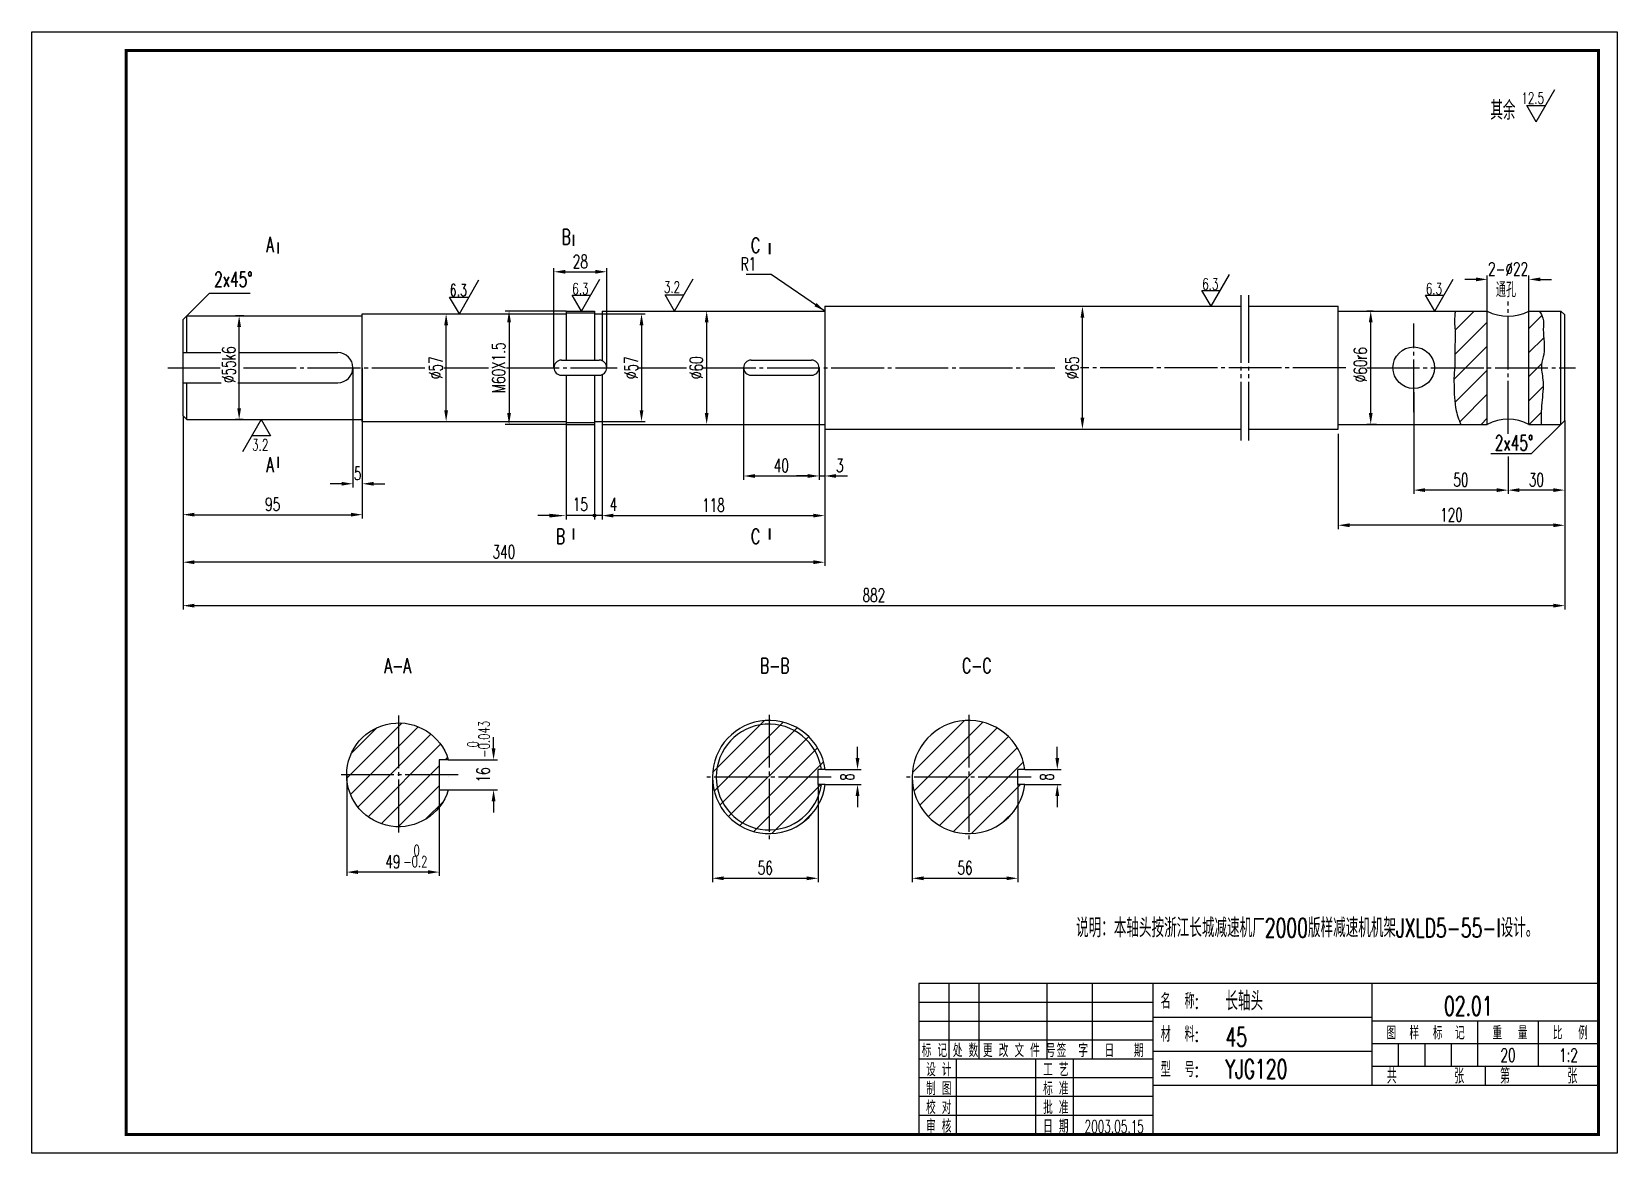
# Model space of a CAD drawing. Extents: x 0 to 840, y 0 to 594.
import ezdxf
from ezdxf.enums import TextEntityAlignment as Align

# ---------------------------------------------------------------- set-up
doc = ezdxf.new("R2010")
doc.units = 0
doc.header["$LTSCALE"] = 2
doc.header["$MEASUREMENT"] = 0
doc.header["$PDMODE"] = 3
doc.linetypes.add('C2', pattern=[17, 14, -1, 1, -1])
doc.linetypes.add('P2', pattern=[23, 18, -1, 1, -1, 1, -1])
doc.layers.get('0').update_dxf_attribs({"linetype": 'CONTINUOUS'})
doc.layers.get('DEFPOINTS').update_dxf_attribs({"linetype": 'CONTINUOUS'})
for name, color, linetype in [('CENTER', 4, 'C2'), ('DIM', 3, 'CONTINUOUS'), ('PHANTOM', 3, 'P2'), ('PMX', 6, 'CONTINUOUS'), ('TXT', 6, 'CONTINUOUS'), ('XH', 6, 'CONTINUOUS')]:
    doc.layers.add(name, color=color, linetype=linetype)
doc.styles.add('HZFSD', font='ROMANS', dxfattribs={"width": 0.6667, "bigfont": 'HZFSD'})
doc.styles.add('HZTXT', font='romans', dxfattribs={"width": 0.6667, "bigfont": 'HZTXT'})
doc.dimstyles.new('ARROW', dxfattribs={"dimtxt": 3.5, "dimasz": 3, "dimexe": 1, "dimexo": 0, "dimgap": 1, "dimtad": 1, "dimdec": 1, "dimdsep": 46, "dimtxsty": 'HZFSD', "dimcen": 0, "dimclrd": 3, "dimclre": 3, "dimclrt": 6, "dimadec": 0, "dimazin": 0, "dimtfac": 0.514286, "dimtdec": 1, "dimtix": 1, "dimtofl": 0, "dimtmove": 2, "dimatfit": 3, "dimfxl": 0, "dimtolj": 1, "dimarcsym": 0})
pattern_1 = [(45, (0, 0), (-5.3033, 5.3033), [])]
pattern_2 = [(45, (0, 0), (-6.36396, 6.36396), [])]

# ---------------------------------------------------------------- blocks, each defined once
blk = doc.blocks.new('QCQY125')
at = {"layer": 'TXT'}
for p, q in [((0, 0), (4.95, 8.57)), ((-2.5, 4.29), (2.47, 4.29)), ((0, 0), (-2.47, 4.29))]:
    blk.add_line(p, q, dxfattribs=at)
at = {"layer": 'TXT', "width": 0.6667}
for s, height, style, p in [('其余', 5, 'HZFSD', (-5.48, 0.54)), ('12.5', 3, 'HZTXT', (2.09, 4.8))]:
    blk.add_text(s, height=height, dxfattribs=dict(at, style=style)).set_placement(p, align=Align.RIGHT)
blk = doc.blocks.new('*D4')
at = {"color": 3, "linetype": 'ByBlock'}
for p, q in [((80.15, 390.56), (80.15, 336.22)), ((175.15, 388.56), (175.15, 336.22)), ((86.15, 338.22), (169.15, 338.22))]:
    blk.add_line(p, q, dxfattribs=at)
for points in [[(86.15, 339.22), (86.15, 337.22), (80.15, 338.22)], [(169.15, 339.22), (169.15, 337.22), (175.15, 338.22)]]:
    blk.add_solid(points, dxfattribs=at)
at = {"layer": 'DEFPOINTS', "color": 0, "linetype": 'ByBlock'}
for p in [(80.15, 390.56), (175.15, 388.56), (175.15, 338.22)]:
    blk.add_point(p, dxfattribs=at)
at = {"color": 6, "linetype": 'ByBlock', "insert": (127.65, 343.72), "char_height": 7, "attachment_point": 5, "style": 'HZFSD'}
blk.add_mtext('\\A1;95', dxfattribs=at)
blk = doc.blocks.new('*D5')
at = {"color": 3, "linetype": 'ByBlock'}
for p, q in [((232.15, 386.06), (232.15, 335.72)), ((350.15, 386.06), (350.15, 335.72)), ((238.15, 337.72), (344.15, 337.72))]:
    blk.add_line(p, q, dxfattribs=at)
for points in [[(238.15, 338.72), (238.15, 336.72), (232.15, 337.72)], [(344.15, 338.72), (344.15, 336.72), (350.15, 337.72)]]:
    blk.add_solid(points, dxfattribs=at)
at = {"layer": 'DEFPOINTS', "color": 0, "linetype": 'ByBlock'}
for p in [(232.15, 386.06), (350.15, 386.06), (350.15, 337.72)]:
    blk.add_point(p, dxfattribs=at)
at = {"color": 6, "linetype": 'ByBlock', "insert": (291.15, 343.22), "char_height": 7, "attachment_point": 5, "style": 'HZFSD'}
blk.add_mtext('\\A1;118', dxfattribs=at)
blk = doc.blocks.new('*D6')
at = {"color": 3, "linetype": 'ByBlock'}
for p, q in [((80.15, 390.56), (80.15, 311.04)), ((420.15, 378.56), (420.15, 311.04)), ((414.15, 313.04), (86.15, 313.04))]:
    blk.add_line(p, q, dxfattribs=at)
for points in [[(86.15, 314.04), (86.15, 312.04), (80.15, 313.04)], [(414.15, 314.04), (414.15, 312.04), (420.15, 313.04)]]:
    blk.add_solid(points, dxfattribs=at)
at = {"layer": 'DEFPOINTS', "color": 0, "linetype": 'ByBlock'}
for p in [(80.15, 390.56), (420.15, 378.56), (80.15, 313.04)]:
    blk.add_point(p, dxfattribs=at)
at = {"color": 6, "linetype": 'ByBlock', "insert": (250.15, 318.54), "char_height": 7, "attachment_point": 5, "style": 'HZFSD'}
blk.add_mtext('\\A1;340', dxfattribs=at)
blk = doc.blocks.new('*D7')
at = {"color": 3, "linetype": 'ByBlock'}
for p, q in [((80.15, 390.56), (80.15, 288.04)), ((812.15, 388.06), (812.15, 288.04)), ((86.15, 290.04), (806.15, 290.04))]:
    blk.add_line(p, q, dxfattribs=at)
for points in [[(86.15, 291.04), (86.15, 289.04), (80.15, 290.04)], [(806.15, 291.04), (806.15, 289.04), (812.15, 290.04)]]:
    blk.add_solid(points, dxfattribs=at)
at = {"layer": 'DEFPOINTS', "color": 0, "linetype": 'ByBlock'}
for p in [(80.15, 390.56), (812.15, 388.06), (812.15, 290.04)]:
    blk.add_point(p, dxfattribs=at)
at = {"color": 6, "linetype": 'ByBlock', "insert": (446.15, 295.54), "char_height": 7, "attachment_point": 5, "style": 'HZFSD'}
blk.add_mtext('\\A1;882', dxfattribs=at)
blk = doc.blocks.new('*D8')
at = {"color": 3, "linetype": 'ByBlock'}
for p, q in [((812.15, 388.06), (812.15, 330.61)), ((692.15, 381.06), (692.15, 330.61)), ((806.15, 332.61), (698.15, 332.61))]:
    blk.add_line(p, q, dxfattribs=at)
for points in [[(698.15, 333.61), (698.15, 331.61), (692.15, 332.61)], [(806.15, 333.61), (806.15, 331.61), (812.15, 332.61)]]:
    blk.add_solid(points, dxfattribs=at)
at = {"layer": 'DEFPOINTS', "color": 0, "linetype": 'ByBlock'}
for p in [(812.15, 388.06), (692.15, 381.06), (692.15, 332.61)]:
    blk.add_point(p, dxfattribs=at)
at = {"color": 6, "linetype": 'ByBlock', "insert": (752.15, 338.11), "char_height": 7, "attachment_point": 5, "style": 'HZFSD'}
blk.add_mtext('\\A1;120', dxfattribs=at)
blk = doc.blocks.new('*D9')
at = {"color": 3, "linetype": 'ByBlock'}
for p, q in [((546.57, 448.56), (558.64, 448.56)), ((556.64, 389.56), (556.64, 442.56)), ((544.66, 383.56), (558.64, 383.56))]:
    blk.add_line(p, q, dxfattribs=at)
for points in [[(555.64, 442.56), (557.64, 442.56), (556.64, 448.56)], [(555.64, 389.56), (557.64, 389.56), (556.64, 383.56)]]:
    blk.add_solid(points, dxfattribs=at)
at = {"layer": 'DEFPOINTS', "color": 0, "linetype": 'ByBlock'}
for p in [(546.57, 448.56), (556.64, 448.56), (544.66, 383.56)]:
    blk.add_point(p, dxfattribs=at)
at = {"color": 6, "linetype": 'ByBlock', "insert": (551.14, 416.06), "char_height": 7, "attachment_point": 5, "rotation": 90, "style": 'HZFSD'}
blk.add_mtext('\\A1;∅65', dxfattribs=at)
blk = doc.blocks.new('*D10')
at = {"color": 3, "linetype": 'ByBlock'}
for p, q in [((287.8, 446.06), (294.58, 446.06)), ((292.58, 392.06), (292.58, 440.06)), ((287.44, 386.06), (294.58, 386.06))]:
    blk.add_line(p, q, dxfattribs=at)
for points in [[(291.58, 440.06), (293.58, 440.06), (292.58, 446.06)], [(291.58, 392.06), (293.58, 392.06), (292.58, 386.06)]]:
    blk.add_solid(points, dxfattribs=at)
at = {"layer": 'DEFPOINTS', "color": 0, "linetype": 'ByBlock'}
for p in [(287.8, 446.06), (292.58, 446.06), (287.44, 386.06)]:
    blk.add_point(p, dxfattribs=at)
at = {"color": 6, "linetype": 'ByBlock', "insert": (287.08, 416.06), "char_height": 7, "attachment_point": 5, "rotation": 90, "style": 'HZFSD'}
blk.add_mtext('\\A1;∅60', dxfattribs=at)
blk = doc.blocks.new('*D11')
at = {"color": 3, "linetype": 'ByBlock'}
for p, q in [((237.15, 444.56), (260.06, 444.56)), ((258.06, 438.56), (258.06, 393.56)), ((237.15, 387.56), (260.06, 387.56))]:
    blk.add_line(p, q, dxfattribs=at)
for points in [[(257.06, 438.56), (259.06, 438.56), (258.06, 444.56)], [(257.06, 393.56), (259.06, 393.56), (258.06, 387.56)]]:
    blk.add_solid(points, dxfattribs=at)
at = {"layer": 'DEFPOINTS', "color": 0, "linetype": 'ByBlock'}
for p in [(237.15, 444.56), (237.15, 387.56), (258.06, 387.56)]:
    blk.add_point(p, dxfattribs=at)
at = {"color": 6, "linetype": 'ByBlock', "insert": (252.56, 416.06), "char_height": 7, "attachment_point": 5, "rotation": 90, "style": 'HZFSD'}
blk.add_mtext('\\A1;∅57', dxfattribs=at)
blk = doc.blocks.new('*D12')
at = {"color": 3, "linetype": 'ByBlock'}
for p, q in [((213.15, 446.06), (180.88, 446.06)), ((182.88, 440.06), (182.88, 392.06)), ((213.15, 386.06), (180.88, 386.06))]:
    blk.add_line(p, q, dxfattribs=at)
for points in [[(181.88, 440.06), (183.88, 440.06), (182.88, 446.06)], [(181.88, 392.06), (183.88, 392.06), (182.88, 386.06)]]:
    blk.add_solid(points, dxfattribs=at)
at = {"layer": 'DEFPOINTS', "color": 0, "linetype": 'ByBlock'}
for p in [(213.15, 446.06), (182.88, 386.06), (213.15, 386.06)]:
    blk.add_point(p, dxfattribs=at)
at = {"color": 6, "linetype": 'ByBlock', "insert": (177.38, 416.06), "char_height": 7, "attachment_point": 5, "rotation": 90, "style": 'HZFSD'}
blk.add_mtext('\\A1;M60X1.5', dxfattribs=at)
blk = doc.blocks.new('*D13')
at = {"color": 3, "linetype": 'ByBlock'}
for p, q in [((100.46, 443.56), (95.89, 443.56)), ((97.89, 394.56), (97.89, 437.56)), ((100.09, 388.56), (95.89, 388.56))]:
    blk.add_line(p, q, dxfattribs=at)
for points in [[(96.89, 437.56), (98.89, 437.56), (97.89, 443.56)], [(96.89, 394.56), (98.89, 394.56), (97.89, 388.56)]]:
    blk.add_solid(points, dxfattribs=at)
at = {"layer": 'DEFPOINTS', "color": 0, "linetype": 'ByBlock'}
for p in [(97.89, 443.56), (100.46, 443.56), (100.09, 388.56)]:
    blk.add_point(p, dxfattribs=at)
at = {"color": 6, "linetype": 'ByBlock', "insert": (92.39, 416.06), "char_height": 7, "attachment_point": 5, "rotation": 90, "style": 'HZFSD'}
blk.add_mtext('\\A1; ∅55k6', dxfattribs=at)
blk = doc.blocks.new('*D14')
at = {"color": 3, "linetype": 'ByBlock'}
for p, q in [((710.72, 446.06), (707.37, 446.06)), ((709.37, 392.06), (709.37, 440.06)), ((712.52, 386.06), (707.37, 386.06))]:
    blk.add_line(p, q, dxfattribs=at)
for points in [[(708.37, 440.06), (710.37, 440.06), (709.37, 446.06)], [(708.37, 392.06), (710.37, 392.06), (709.37, 386.06)]]:
    blk.add_solid(points, dxfattribs=at)
at = {"layer": 'DEFPOINTS', "color": 0, "linetype": 'ByBlock'}
for p in [(709.37, 446.06), (710.72, 446.06), (712.52, 386.06)]:
    blk.add_point(p, dxfattribs=at)
at = {"color": 6, "linetype": 'ByBlock', "insert": (703.87, 416.06), "char_height": 7, "attachment_point": 5, "rotation": 90, "style": 'HZFSD'}
blk.add_mtext('\\A1; ∅60r6', dxfattribs=at)
blk = doc.blocks.new('QCX32')
at = {"layer": 'TXT'}
for p, q in [((0, 0), (-4.95, -8.57)), ((0, 0), (2.47, -4.29)), ((2.5, -4.29), (-2.47, -4.29))]:
    blk.add_line(p, q, dxfattribs=at)
at = {"layer": 'TXT', "style": 'HZTXT', "width": 0.6667}
blk.add_text('3.2', height=3, dxfattribs=at).set_placement((-2.41, -8.19))
blk = doc.blocks.new('*D15')
at = {"color": 3, "linetype": 'ByBlock'}
for p, q in [((812.15, 394.56), (812.15, 355.72)), ((782.15, 375.55), (782.15, 355.72)), ((806.15, 357.72), (788.15, 357.72))]:
    blk.add_line(p, q, dxfattribs=at)
for points in [[(788.15, 358.72), (788.15, 356.72), (782.15, 357.72)], [(806.15, 358.72), (806.15, 356.72), (812.15, 357.72)]]:
    blk.add_solid(points, dxfattribs=at)
at = {"layer": 'DEFPOINTS', "color": 0, "linetype": 'ByBlock'}
for p in [(812.15, 394.56), (782.15, 375.55), (782.15, 357.72)]:
    blk.add_point(p, dxfattribs=at)
at = {"color": 6, "linetype": 'ByBlock', "insert": (797.15, 363.22), "char_height": 7, "attachment_point": 5, "style": 'HZFSD'}
blk.add_mtext('\\A1;30', dxfattribs=at)
blk = doc.blocks.new('*D16')
at = {"color": 3, "linetype": 'ByBlock'}
for p, q in [((732.15, 403.06), (732.15, 349.22)), ((782.15, 369.05), (782.15, 349.22)), ((776.15, 351.22), (738.15, 351.22))]:
    blk.add_line(p, q, dxfattribs=at)
for points in [[(738.15, 352.22), (738.15, 350.22), (732.15, 351.22)], [(776.15, 352.22), (776.15, 350.22), (782.15, 351.22)]]:
    blk.add_solid(points, dxfattribs=at)
at = {"layer": 'DEFPOINTS', "color": 0, "linetype": 'ByBlock'}
for p in [(732.15, 403.06), (782.15, 369.05), (732.15, 351.22)]:
    blk.add_point(p, dxfattribs=at)
at = {"color": 6, "linetype": 'ByBlock', "insert": (757.15, 356.72), "char_height": 7, "attachment_point": 5, "style": 'HZFSD'}
blk.add_mtext('\\A1;50', dxfattribs=at)
blk = doc.blocks.new('*D17')
at = {"color": 3, "linetype": 'ByBlock'}
for p, q in [((765.15, 462.83), (759.15, 462.83)), ((771.15, 446.06), (771.15, 464.83)), ((793.15, 446.06), (793.15, 464.83)), ((799.15, 462.83), (805.15, 462.83))]:
    blk.add_line(p, q, dxfattribs=at)
for points in [[(765.15, 463.83), (765.15, 461.83), (771.15, 462.83)], [(799.15, 463.83), (799.15, 461.83), (793.15, 462.83)]]:
    blk.add_solid(points, dxfattribs=at)
at = {"layer": 'DEFPOINTS', "color": 0, "linetype": 'ByBlock'}
for p in [(793.15, 462.83), (771.15, 446.06), (793.15, 446.06)]:
    blk.add_point(p, dxfattribs=at)
at = {"color": 6, "linetype": 'ByBlock', "insert": (782.15, 468.33), "char_height": 7, "attachment_point": 5, "style": 'HZFSD'}
blk.add_mtext('\\A1;2-∅22', dxfattribs=at)
blk = doc.blocks.new('QCS32')
at = {"layer": 'TXT'}
for p, q in [((0, 0), (4.95, 8.57)), ((-2.5, 4.29), (2.47, 4.29)), ((0, 0), (-2.47, 4.29))]:
    blk.add_line(p, q, dxfattribs=at)
at = {"layer": 'TXT', "style": 'HZTXT', "width": 0.6667}
blk.add_text('3.2', height=3, dxfattribs=at).set_placement((1.45, 4.82), align=Align.RIGHT)
blk = doc.blocks.new('QCS63')
at = {"layer": 'TXT'}
for p, q in [((0, 0), (3.23, 5.61)), ((0, 0), (-1.64, 2.79)), ((-1.64, 2.79), (1.61, 2.79))]:
    blk.add_line(p, q, dxfattribs=at)
at = {"layer": 'TXT', "style": 'HZTXT', "width": 0.6667}
blk.add_text('6.3', height=2, dxfattribs=at).set_placement((-1.6, 2.94))
blk = doc.blocks.new('*D19')
at = {"color": 3, "linetype": 'ByBlock'}
for p, q in [((205.65, 416.06), (205.65, 468.86)), ((211.65, 466.86), (227.65, 466.86)), ((233.65, 416.06), (233.65, 468.86))]:
    blk.add_line(p, q, dxfattribs=at)
for points in [[(211.65, 467.86), (211.65, 465.86), (205.65, 466.86)], [(227.65, 467.86), (227.65, 465.86), (233.65, 466.86)]]:
    blk.add_solid(points, dxfattribs=at)
at = {"layer": 'DEFPOINTS', "color": 0, "linetype": 'ByBlock'}
for p in [(233.65, 466.86), (205.65, 416.06), (233.65, 416.06)]:
    blk.add_point(p, dxfattribs=at)
at = {"color": 6, "linetype": 'ByBlock', "insert": (219.65, 472.36), "char_height": 7, "attachment_point": 5, "style": 'HZFSD'}
blk.add_mtext('\\A1;28', dxfattribs=at)
blk = doc.blocks.new('*D20')
at = {"color": 3, "linetype": 'ByBlock'}
for p, q in [((123.15, 416.06), (123.15, 352.59)), ((128.15, 416.06), (128.15, 352.59)), ((117.15, 354.59), (111.15, 354.59)), ((134.15, 354.59), (140.15, 354.59))]:
    blk.add_line(p, q, dxfattribs=at)
for points in [[(117.15, 355.59), (117.15, 353.59), (123.15, 354.59)], [(134.15, 355.59), (134.15, 353.59), (128.15, 354.59)]]:
    blk.add_solid(points, dxfattribs=at)
at = {"layer": 'DEFPOINTS', "color": 0, "linetype": 'ByBlock'}
for p in [(123.15, 416.06), (128.15, 416.06), (128.15, 354.59)]:
    blk.add_point(p, dxfattribs=at)
at = {"color": 6, "linetype": 'ByBlock', "insert": (125.65, 360.09), "char_height": 7, "attachment_point": 5, "style": 'HZFSD'}
blk.add_mtext('\\A1;5', dxfattribs=at)
blk = doc.blocks.new('*D21')
at = {"color": 3, "linetype": 'ByBlock'}
for p, q in [((347.15, 416.06), (347.15, 356.71)), ((350.15, 416.06), (350.15, 356.71)), ((341.15, 358.71), (335.15, 358.71)), ((347.15, 358.71), (350.15, 358.71)), ((356.15, 358.71), (362.15, 358.71))]:
    blk.add_line(p, q, dxfattribs=at)
for points in [[(341.15, 359.71), (341.15, 357.71), (347.15, 358.71)], [(356.15, 359.71), (356.15, 357.71), (350.15, 358.71)]]:
    blk.add_solid(points, dxfattribs=at)
at = {"layer": 'DEFPOINTS', "color": 0, "linetype": 'ByBlock'}
for p in [(347.15, 416.06), (350.15, 416.06), (350.15, 358.71)]:
    blk.add_point(p, dxfattribs=at)
at = {"color": 6, "linetype": 'ByBlock', "insert": (358.08, 364.21), "char_height": 7, "attachment_point": 5, "style": 'HZFSD'}
blk.add_mtext('\\A1;3', dxfattribs=at)
blk = doc.blocks.new('*D22')
at = {"color": 3, "linetype": 'ByBlock'}
for p, q in [((307.15, 416.06), (307.15, 356.71)), ((347.15, 416.06), (347.15, 356.71)), ((313.15, 358.71), (341.15, 358.71))]:
    blk.add_line(p, q, dxfattribs=at)
for points in [[(313.15, 359.71), (313.15, 357.71), (307.15, 358.71)], [(341.15, 359.71), (341.15, 357.71), (347.15, 358.71)]]:
    blk.add_solid(points, dxfattribs=at)
at = {"layer": 'DEFPOINTS', "color": 0, "linetype": 'ByBlock'}
for p in [(307.15, 416.06), (347.15, 416.06), (347.15, 358.71)]:
    blk.add_point(p, dxfattribs=at)
at = {"color": 6, "linetype": 'ByBlock', "insert": (327.15, 364.21), "char_height": 7, "attachment_point": 5, "style": 'HZFSD'}
blk.add_mtext('\\A1;40', dxfattribs=at)
blk = doc.blocks.new('*D23')
at = {"color": 3, "linetype": 'ByBlock'}
for p, q in [((153.98, 444.56), (160.55, 444.56)), ((158.55, 393.56), (158.55, 438.56)), ((156.79, 387.56), (160.55, 387.56))]:
    blk.add_line(p, q, dxfattribs=at)
for points in [[(157.55, 438.56), (159.55, 438.56), (158.55, 444.56)], [(157.55, 393.56), (159.55, 393.56), (158.55, 387.56)]]:
    blk.add_solid(points, dxfattribs=at)
at = {"layer": 'DEFPOINTS', "color": 0, "linetype": 'ByBlock'}
for p in [(153.98, 444.56), (158.55, 444.56), (156.79, 387.56)]:
    blk.add_point(p, dxfattribs=at)
at = {"color": 6, "linetype": 'ByBlock', "insert": (153.05, 416.06), "char_height": 7, "attachment_point": 5, "rotation": 90, "style": 'HZFSD'}
blk.add_mtext('\\A1;∅57', dxfattribs=at)
blk = doc.blocks.new('*D25')
at = {"color": 3, "linetype": 'ByBlock'}
for p, q in [((77.36, 178.67), (77.36, 125.17)), ((126.36, 170.67), (126.36, 125.17)), ((120.36, 127.17), (83.36, 127.17))]:
    blk.add_line(p, q, dxfattribs=at)
for points in [[(83.36, 128.17), (83.36, 126.17), (77.36, 127.17)], [(120.36, 128.17), (120.36, 126.17), (126.36, 127.17)]]:
    blk.add_solid(points, dxfattribs=at)
at = {"layer": 'DEFPOINTS', "color": 0, "linetype": 'ByBlock'}
for p in [(77.36, 178.67), (126.36, 170.67), (77.36, 127.17)]:
    blk.add_point(p, dxfattribs=at)
at = {"color": 6, "linetype": 'ByBlock', "insert": (101.86, 132.67), "char_height": 7, "attachment_point": 5, "style": 'HZFSD'}
blk.add_mtext('\\A1;49', dxfattribs=at)
blk = doc.blocks.new('*D26')
at = {"color": 3, "linetype": 'ByBlock'}
for p, q in [((155.17, 192.67), (155.17, 198.67)), ((131.17, 186.67), (157.17, 186.67)), ((131.17, 170.67), (157.17, 170.67)), ((155.17, 164.67), (155.17, 158.67))]:
    blk.add_line(p, q, dxfattribs=at)
for points in [[(154.17, 192.67), (156.17, 192.67), (155.17, 186.67)], [(154.17, 164.67), (156.17, 164.67), (155.17, 170.67)]]:
    blk.add_solid(points, dxfattribs=at)
at = {"layer": 'DEFPOINTS', "color": 0, "linetype": 'ByBlock'}
for p in [(131.17, 186.67), (131.17, 170.67), (155.17, 170.67)]:
    blk.add_point(p, dxfattribs=at)
at = {"color": 6, "linetype": 'ByBlock', "insert": (149.67, 178.67), "char_height": 7, "attachment_point": 5, "rotation": 90, "style": 'HZFSD'}
blk.add_mtext('\\A1;16', dxfattribs=at)
blk = doc.blocks.new('*D27')
at = {"color": 3, "linetype": 'ByBlock'}
for p, q in [((360.62, 199.28), (360.62, 143.64)), ((416.62, 195.28), (416.62, 143.64)), ((366.62, 145.64), (410.62, 145.64))]:
    blk.add_line(p, q, dxfattribs=at)
for points in [[(366.62, 146.64), (366.62, 144.64), (360.62, 145.64)], [(410.62, 146.64), (410.62, 144.64), (416.62, 145.64)]]:
    blk.add_solid(points, dxfattribs=at)
at = {"layer": 'DEFPOINTS', "color": 0, "linetype": 'ByBlock'}
for p in [(360.62, 199.28), (416.62, 195.28), (416.62, 145.64)]:
    blk.add_point(p, dxfattribs=at)
at = {"color": 6, "linetype": 'ByBlock', "insert": (388.62, 151.14), "char_height": 7, "attachment_point": 5, "style": 'HZFSD'}
blk.add_mtext('\\A1;56', dxfattribs=at)
blk = doc.blocks.new('*D28')
at = {"color": 3, "linetype": 'ByBlock'}
for p, q in [((437.5, 209.28), (437.5, 215.28)), ((420.35, 203.28), (439.5, 203.28)), ((420.35, 195.28), (439.5, 195.28)), ((437.5, 189.28), (437.5, 183.28))]:
    blk.add_line(p, q, dxfattribs=at)
for points in [[(436.5, 209.28), (438.5, 209.28), (437.5, 203.28)], [(436.5, 189.28), (438.5, 189.28), (437.5, 195.28)]]:
    blk.add_solid(points, dxfattribs=at)
at = {"layer": 'DEFPOINTS', "color": 0, "linetype": 'ByBlock'}
for p in [(420.35, 203.28), (420.35, 195.28), (437.5, 195.28)]:
    blk.add_point(p, dxfattribs=at)
at = {"color": 6, "linetype": 'ByBlock', "insert": (432, 199.28), "char_height": 7, "attachment_point": 5, "rotation": 90, "style": 'HZFSD'}
blk.add_mtext('\\A1;8', dxfattribs=at)
blk = doc.blocks.new('*D29')
at = {"color": 3, "linetype": 'ByBlock'}
for p, q in [((360.62, 199.28), (360.62, 143.64)), ((416.62, 195.28), (416.62, 143.64)), ((366.62, 145.64), (410.62, 145.64))]:
    blk.add_line(p, q, dxfattribs=at)
for points in [[(366.62, 146.64), (366.62, 144.64), (360.62, 145.64)], [(410.62, 146.64), (410.62, 144.64), (416.62, 145.64)]]:
    blk.add_solid(points, dxfattribs=at)
at = {"layer": 'DEFPOINTS', "color": 0, "linetype": 'ByBlock'}
for p in [(360.62, 199.28), (416.62, 195.28), (416.62, 145.64)]:
    blk.add_point(p, dxfattribs=at)
at = {"color": 6, "linetype": 'ByBlock', "insert": (388.62, 151.14), "char_height": 7, "attachment_point": 5, "style": 'HZFSD'}
blk.add_mtext('\\A1;56', dxfattribs=at)
blk = doc.blocks.new('*D30')
at = {"color": 3, "linetype": 'ByBlock'}
for p, q in [((437.5, 209.28), (437.5, 215.28)), ((420.35, 203.28), (439.5, 203.28)), ((420.35, 195.28), (439.5, 195.28)), ((437.5, 189.28), (437.5, 183.28))]:
    blk.add_line(p, q, dxfattribs=at)
for points in [[(436.5, 209.28), (438.5, 209.28), (437.5, 203.28)], [(436.5, 189.28), (438.5, 189.28), (437.5, 195.28)]]:
    blk.add_solid(points, dxfattribs=at)
at = {"layer": 'DEFPOINTS', "color": 0, "linetype": 'ByBlock'}
for p in [(420.35, 203.28), (420.35, 195.28), (437.5, 195.28)]:
    blk.add_point(p, dxfattribs=at)
at = {"color": 6, "linetype": 'ByBlock', "insert": (432, 199.28), "char_height": 7, "attachment_point": 5, "rotation": 90, "style": 'HZFSD'}
blk.add_mtext('\\A1;8', dxfattribs=at)

msp = doc.modelspace()

# ---------------------------------------------------------------- hatches: boundary and pattern name
at = {"layer": 'PMX'}
h = msp.add_hatch(dxfattribs=at)
h.set_pattern_fill('ANSI31', color=256, scale=3, style=0)
h.set_pattern_definition(pattern_2)
edge = h.paths.add_edge_path()
edge.add_line((771.15, 446.06), (754.21, 446.06))
edge.add_spline(control_points=[(754.21, 446.06), (753.95, 444.23), (753.54, 441.29), (754.29, 435), (753.95, 429.41), (753.96, 423.04), (754.08, 419.33), (753.89, 416.75), (753.83, 416.06)], knot_values=[0, 0, 0, 0, 5.510796, 8.851516, 18.921744, 22.253958, 27.966324, 30.034043, 30.034043, 30.034043, 30.034043], degree=3, periodic=0)
edge.add_line((753.83, 416.06), (771.15, 416.06))
edge.add_line((771.15, 416.06), (771.15, 446.06))
edge = h.paths.add_edge_path()
edge.add_spline(control_points=[(753.83, 416.06), (753.71, 414.6), (753.41, 411.73), (753.56, 404.12), (753.76, 396.42), (755.65, 389.38), (756.65, 387.04), (757.07, 386.06)], knot_values=[30.034043, 30.034043, 30.034043, 30.034043, 34.410376, 38.694652, 52.861309, 57.3081, 60.490792, 60.490792, 60.490792, 60.490792], degree=3, periodic=0)
edge.add_line((757.07, 386.06), (771.15, 386.06))
edge.add_line((771.15, 386.06), (771.15, 416.06))
edge.add_line((771.15, 416.06), (753.83, 416.06))
h = msp.add_hatch(dxfattribs=at)
h.set_pattern_fill('ANSI31', color=256, scale=3, style=0)
h.set_pattern_definition(pattern_2)
edge = h.paths.add_edge_path()
edge.add_spline(control_points=[(799.81, 416.06), (799.79, 416.59), (799.85, 418.96), (802.29, 425.55), (800.27, 433.78), (801.27, 441.84), (799.44, 444.82), (798.67, 446.06)], knot_values=[0, 0, 0, 0, 1.607533, 7.209985, 20.376569, 26.331718, 30.604408, 30.604408, 30.604408, 30.604408], degree=3, periodic=0)
edge.add_line((798.67, 446.06), (793.15, 446.06))
edge.add_line((793.15, 446.06), (793.15, 416.06))
edge.add_line((793.15, 416.06), (799.81, 416.06))
edge = h.paths.add_edge_path()
edge.add_spline(control_points=[(799.62, 386.06), (799.59, 387.84), (799.5, 393.62), (800.59, 401.5), (800.86, 409.74), (799.87, 413.99), (799.81, 416.06)], knot_values=[30.604408, 30.604408, 30.604408, 30.604408, 35.93593, 47.948139, 54.374551, 60.653973, 60.653973, 60.653973, 60.653973], degree=3, periodic=0)
edge.add_line((799.81, 416.06), (793.15, 416.06))
edge.add_line((793.15, 416.06), (793.15, 386.06))
edge.add_line((793.15, 386.06), (799.62, 386.06))
h = msp.add_hatch(dxfattribs=at)
h.set_pattern_fill('ANSI31', color=256, scale=3, style=0)
h.set_pattern_definition(pattern_1)
edge = h.paths.add_edge_path()
edge.add_line((220.69, 208.42), (215.88, 208.42))
edge.add_line((215.88, 208.42), (215.88, 192.42))
edge.add_line((215.88, 192.42), (220.69, 192.42))
edge.add_arc((194.38, 200.42), 27.5, 16.91239, 343.08761, ccw=False)
h.paths.add_polyline_path([(186.55, 159.67), (196.21, 159.67), (196.21, 149.17), (186.55, 149.17)], flags=9)
h.paths.add_polyline_path([(233.94, 195.78), (233.94, 205.06), (244.44, 205.06), (244.44, 195.78)], flags=9)
h.paths.add_polyline_path([(200.33, 153.78), (206.16, 153.78), (206.16, 163.04), (200.33, 163.04)], flags=9)
h.paths.add_polyline_path([(195.58, 146.43), (212.2, 146.43), (212.2, 155.69), (195.58, 155.69)], flags=9)
h.paths.add_polyline_path([(239.66, 207.3), (239.66, 213.13), (230.4, 213.13), (230.4, 207.3)], flags=9)
h.paths.add_polyline_path([(247.38, 202.48), (247.38, 227.08), (237.68, 227.08), (237.68, 202.48)], flags=9)
h = msp.add_hatch(dxfattribs=at)
h.set_pattern_fill('ANSI31', color=256, scale=3, style=0)
h.set_pattern_definition(pattern_1)
h.paths.add_polyline_path([(390.62, 227.28), (390.62, 229.28, 0.414214), (360.62, 199.28), (362.62, 199.28, -0.414214)])
h.paths.add_polyline_path([(390.62, 227.28, 0.414214), (362.62, 199.28), (390.62, 199.28)], flags=16)
h.paths.add_polyline_path([(390.62, 227.28), (390.62, 199.28), (416.62, 199.28), (416.62, 203.28), (418.33, 203.28, 0.372825)])
h.paths.add_polyline_path([(390.62, 229.28), (390.62, 227.28, -0.372825), (418.33, 203.28), (420.35, 203.28, 0.375565)])
h.paths.add_polyline_path([(418.33, 195.28), (416.62, 195.28), (416.62, 199.28), (390.62, 199.28), (390.62, 171.28, 0.372825)])
h.paths.add_polyline_path([(420.35, 195.28), (418.33, 195.28, -0.372825), (390.62, 171.28), (390.62, 169.28, 0.375565)])
h.paths.add_polyline_path([(362.62, 199.28), (360.62, 199.28, 0.414214), (390.62, 169.28), (390.62, 171.28, -0.414214)])
h.paths.add_polyline_path([(390.62, 199.28), (362.62, 199.28, 0.414214), (390.62, 171.28)], flags=17)
h = msp.add_hatch(dxfattribs=at)
h.set_pattern_fill('ANSI31', color=256, scale=3, style=0)
h.set_pattern_definition([(45, (105.828, 0), (-5.3033, 5.3033), [])])
h.paths.add_polyline_path([(496.45, 227.28), (496.45, 229.28, 0.414214), (466.45, 199.28), (468.45, 199.28, -0.414214)])
h.paths.add_polyline_path([(468.45, 199.28), (496.45, 199.28), (496.45, 227.28, 0.414214)], flags=16)
h.paths.add_polyline_path([(496.45, 199.28), (522.45, 199.28), (522.45, 203.28), (524.16, 203.28, 0.372825), (496.45, 227.28)])
h.paths.add_polyline_path([(496.45, 229.28), (496.45, 227.28, -0.372825), (524.16, 203.28), (526.18, 203.28, 0.375565)])
h.paths.add_polyline_path([(496.45, 171.28, 0.372825), (524.16, 195.28), (522.45, 195.28), (522.45, 199.28), (496.45, 199.28)])
h.paths.add_polyline_path([(526.18, 195.28), (524.16, 195.28, -0.372825), (496.45, 171.28), (496.45, 169.28, 0.375565)])
h.paths.add_polyline_path([(468.45, 199.28), (466.45, 199.28, 0.414214), (496.45, 169.28), (496.45, 171.28, -0.414214)])
h.paths.add_polyline_path([(496.45, 171.28), (496.45, 199.28), (468.45, 199.28, 0.414214)], flags=16)

# ---------------------------------------------------------------- linework, layer by layer
for p, q in [((283.15, 446.06), (283.15, 420.06)), ((283.15, 446.06), (298.15, 446.06)), ((298.15, 446.06), (298.15, 420.06)), ((302.15, 446.06), (302.15, 419.77)), ((302.15, 446.06), (420.15, 446.06)), ((420.15, 448.56), (640.61, 448.56)), ((420.15, 448.56), (420.15, 383.56)), ((644.61, 448.56), (692.15, 448.56)), ((692.15, 383.56), (692.15, 448.56)), ((692.15, 446.06), (771.15, 446.06)), ((771.15, 386.06), (771.15, 446.06)), ((793.15, 386.06), (793.15, 446.06)), ((793.15, 446.06), (810.15, 446.06)), ((810.15, 386.06), (810.15, 446.06)), ((810.15, 446.06), (812.15, 444.06)), ((82.15, 443.56), (80.15, 441.56)), ((80.15, 390.56), (80.15, 441.56)), ((82.15, 443.56), (175.15, 443.56)), ((82.15, 424.06), (82.15, 443.56)), ((175.15, 444.56), (283.15, 444.56)), ((175.15, 387.56), (175.15, 444.56)), ((298.15, 444.56), (302.15, 444.56)), ((812.15, 388.06), (812.15, 444.06)), ((80.15, 424.06), (100.24, 424.06)), ((109.49, 424.06), (162.15, 424.06)), ((280.65, 420.06), (300.65, 420.06)), ((381.15, 420.06), (413.15, 420.06)), ((280.65, 412.06), (300.65, 412.06)), ((283.15, 412.06), (283.15, 386.06)), ((298.15, 412.06), (298.15, 386.06)), ((302.15, 412.35), (302.15, 386.06)), ((381.15, 412.06), (413.15, 412.06)), ((80.15, 408.06), (100.39, 408.06)), ((82.15, 388.56), (82.15, 408.06)), ((109.18, 408.06), (162.15, 408.06)), ((82.15, 388.56), (80.15, 390.56)), ((82.15, 388.56), (175.15, 388.56)), ((175.15, 387.56), (283.15, 387.56)), ((298.15, 387.56), (302.15, 387.56)), ((812.15, 388.06), (810.15, 386.06)), ((283.15, 386.06), (298.15, 386.06)), ((302.15, 386.06), (420.15, 386.06)), ((420.15, 383.56), (640.61, 383.56)), ((644.61, 383.56), (692.15, 383.56)), ((692.15, 386.06), (771.15, 386.06)), ((793.15, 386.06), (810.15, 386.06)), ((420.35, 203.28), (416.62, 203.28)), ((416.62, 195.28), (416.62, 203.28)), ((526.18, 203.28), (522.45, 203.28)), ((522.45, 195.28), (522.45, 203.28)), ((420.35, 195.28), (416.62, 195.28)), ((526.18, 195.28), (522.45, 195.28)), ((830, 90), (470, 90)), ((470, 90), (470, 10))]:
    msp.add_line(p, q)
at = {"color": 3, "linetype": 'ByBlock'}
for p, q in [((283.15, 386.06), (283.15, 335.72)), ((298.15, 386.06), (298.15, 335.72)), ((298.15, 386.06), (298.15, 335.72)), ((302.15, 386.06), (302.15, 336.22)), ((274.15, 337.72), (268.15, 337.72))]:
    msp.add_line(p, q, dxfattribs=at)
at = {"color": 3}
for p, q in [((830, 70), (710, 70)), ((830, 58), (710, 58)), ((830, 46), (710, 46)), ((594, 40), (470, 40)), ((594, 30), (470, 30)), ((594, 20), (470, 20))]:
    msp.add_line(p, q, dxfattribs=at)
at = {"const_width": 1.6}
msp.add_lwpolyline([(830, 10), (830, 584), (50, 584), (50, 10)], close=True, dxfattribs=at)
msp.add_lwpolyline([(220.69, 208.42), (215.88, 208.42), (215.88, 192.42), (220.69, 192.42, -6.726331), (220.69, 208.42, -6.726331)], format="xyb")
msp.add_circle((732.15, 416.06), 11)
for centre, radius, start, end in [((782.15, 466.37), 23.09, 241.55618, 298.44382), ((162.15, 416.06), 8, 270, 90), ((280.65, 416.06), 4, 90, 270), ((300.65, 416.06), 4, 270, 90), ((381.15, 416.06), 4, 90, 270), ((413.15, 416.06), 4, 270, 90), ((782.15, 365.75), 23.09, 61.55618, 118.44382), ((390.62, 199.28), 30, 7.66226, 352.33774), ((496.45, 199.28), 30, 7.66226, 352.33774)]:
    msp.add_arc(centre, radius, start, end)
at = {"color": 3, "linetype": 'ByBlock'}
msp.add_solid([(274.15, 338.72), (274.15, 336.72), (283.15, 337.72)], dxfattribs=at)
at = {"layer": 'CENTER'}
for p, q in [((782.15, 381.06), (782.15, 451.06)), ((732.15, 392.46), (732.15, 439.53)), ((72.19, 416.06), (99.78, 416.06)), ((112.18, 416.06), (210.22, 416.06)), ((218.5, 416.06), (242.03, 416.06)), ((251.51, 416.06), (310.12, 416.06)), ((321.06, 416.06), (346.83, 416.06)), ((355.58, 416.06), (542.06, 416.06)), ((696.12, 416.06), (555.64, 416.06)), ((707.24, 416.06), (817.8, 416.06)), ((194.38, 231.92), (194.38, 168.92)), ((390.62, 232.28), (390.62, 166.28)), ((496.45, 232.28), (496.45, 166.28)), ((225.88, 200.42), (162.88, 200.42)), ((423.62, 199.28), (357.62, 199.28)), ((529.45, 199.28), (463.45, 199.28))]:
    msp.add_line(p, q, dxfattribs=at)
at = {"layer": 'DEFPOINTS', "color": 0, "linetype": 'ByBlock'}
for p in [(283.15, 386.06), (298.15, 386.06), (298.15, 386.06), (302.15, 386.06)]:
    msp.add_point(p, dxfattribs=at)
at = {"layer": 'DIM', "color": 3}
for p in [(830, 17.39), (822.85, 10)]:
    msp.add_line(p, (830, 10), dxfattribs=at)
at = {"layer": 'PHANTOM'}
for p, q in [((640.61, 454.56), (640.61, 377.56)), ((644.61, 454.56), (644.61, 377.56))]:
    msp.add_line(p, q, dxfattribs=at)
at = {"layer": 'TXT'}
for p, q in [((93.97, 455.39), (82.15, 443.56)), ((115.68, 455.39), (93.97, 455.39)), ((283.15, 445.06), (298.15, 445.06)), ((283.15, 387.06), (298.15, 387.06)), ((794.62, 370.53), (811.15, 387.06)), ((772.92, 370.53), (794.62, 370.53))]:
    msp.add_line(p, q, dxfattribs=at)
at = {"layer": 'TXT', "color": 3}
for p, q in [((486, 50), (486, 90)), ((502, 50), (502, 90)), ((538, 50), (538, 90)), ((562, 50), (562, 90)), ((594, 90), (594, 10)), ((710, 90), (710, 36)), ((470, 80), (594, 80)), ((470, 70), (594, 70)), ((594, 72), (710, 72)), ((766, 70), (766, 46)), ((798, 70), (798, 46)), ((470, 60), (594, 60)), ((594, 54), (710, 54)), ((724, 58), (724, 46)), ((738, 58), (738, 46)), ((752, 58), (752, 46)), ((470, 50), (594, 50)), ((490, 10), (490, 50)), ((532, 10), (532, 50)), ((552, 10), (552, 50)), ((770, 46), (770, 36)), ((594, 36), (830, 36))]:
    msp.add_line(p, q, dxfattribs=at)
at = {"layer": 'TXT'}
msp.add_lwpolyline([(0, 0), (0, 594), (840, 594), (840, 0)], close=True, dxfattribs=at)
for points in [[(287.02, 480.5, 1, 1, 0), (287.02, 486.5, 0, 0, 0), (290.79, 486.5, 2.6, 0, 0), (297.01, 486.5, 0, 0, 0)], [(130.55, 476.43, 1, 1, 0), (130.55, 482.43, 0, 0, 0), (134.32, 482.43, 2.6, 0, 0), (140.54, 482.43, 0, 0, 0)], [(390.99, 476.02, 1, 1, 0), (390.99, 482.02, 0, 0, 0), (394.77, 482.02, 2.6, 0, 0), (400.99, 482.02, 0, 0, 0)], [(130.55, 368.92, 1, 1, 0), (130.55, 362.92, 0, 0, 0), (134.32, 362.92, 2.6, 0, 0), (140.54, 362.92, 0, 0, 0)], [(287.02, 330.94, 1, 1, 0), (287.02, 324.94, 0, 0, 0), (290.79, 324.94, 2.6, 0, 0), (297.01, 324.94, 0, 0, 0)], [(390.99, 330.94, 1, 1, 0), (390.99, 324.94, 0, 0, 0), (394.77, 324.94, 2.6, 0, 0), (400.99, 324.94, 0, 0, 0)]]:
    msp.add_lwpolyline(points, format="xyseb", dxfattribs=at)
msp.add_arc((390.62, 199.28), 28, 8.21321, 351.78679, dxfattribs=at)
for points in [[(754.21, 446.06), (753.73, 440.57), (753.97, 437.24), (753.97, 427.17), (753.97, 423.83), (753.97, 418.12), (753.5, 411.7), (753.5, 407.41), (754.69, 393.29), (755.88, 389.01), (757.07, 386.06)], [(798.67, 446.06), (800.57, 442.24), (800.81, 436.28), (801.05, 423.12), (799.86, 417.65), (800.57, 409.79), (800.57, 403.37), (799.62, 391.39), (799.62, 386.06)]]:
    msp.add_spline(points, degree=3, dxfattribs=at)
at = {"layer": 'XH'}
msp.add_line((302.15, 337.72), (283.15, 337.72), dxfattribs=at)
msp.add_circle((298.15, 337.72), 0.726, dxfattribs=at)

# ---------------------------------------------------------------- block references
at = {"xscale": 2.000000000000001, "yscale": 2.000000000000001, "zscale": 2.000000000000001}
msp.add_blockref('QCQY125', (797.04, 546.27), dxfattribs=at)
at = {"layer": 'TXT', "xscale": 2, "yscale": 2, "zscale": 2}
msp.add_blockref('QCX32', (121.59, 388.56), dxfattribs=at)
at = {"layer": 'XH'}
for name, p, xscale, yscale, zscale in [('QCS63', (226.58, 444.56), 3.2, 3.2, 3.2), ('QCS63', (291.21, 446.06), 3, 3, 3), ('QCS32', (340.6, 446.06), 2, 2, 2), ('QCS63', (624.91, 448.56), 3, 3, 3), ('QCS63', (743.37, 446.06), 3, 3, 3)]:
    msp.add_blockref(name, p, dxfattribs=dict(at, xscale=xscale, yscale=yscale, zscale=zscale))

# ---------------------------------------------------------------- texts
at = {"color": 6, "linetype": 'ByBlock', "char_height": 7, "attachment_point": 5, "style": 'HZFSD'}
for s, insert in [('\\A1;15', (290.65, 343.72)), ('4', (308.16, 343.72))]:
    msp.add_mtext(s, dxfattribs=dict(at, insert=insert))
at = {"layer": 'DIM', "color": 6, "insert": (383.77, 470.98), "char_height": 7, "attachment_point": 6, "style": 'HZFSD'}
msp.add_mtext('\\A1;R1', dxfattribs=at)
at = {"layer": 'TXT', "style": 'HZFSD', "width": 0.6667}
for s, height, p in [('B', 8, (280.76, 481.36)), ('A', 8, (124.29, 477.3)), ('C', 8, (381.08, 476.89)), ('2x45%%d', 8, (96.63, 458.85)), ('通孔', 8, (775.68, 453.38)), ('2x45%%d', 8, (775.11, 372.24)), ('A', 8, (124.29, 360.69)), ('B', 8, (277.76, 322.71)), ('C', 8, (381.08, 322.71)), ('A-A', 8, (186.86, 254.23)), ('B-B', 8, (385.9, 254.23)), ('C-C', 8, (492.92, 254.23)), ('  0', 5.88, (196.89, 157.44)), ('-0.2', 5.88, (196.89, 151.56)), ('说明：本轴头按浙江长城减速机厂2000版样减速机机架JXLD5-55-I设计。', 10, (553.25, 114.4)), ('名  称:', 8, (598.09, 76.65)), ('长轴头', 10, (632.38, 75.63)), ('02.01', 10, (748.22, 72.97)), ('材  料:', 8, (598.09, 59.07)), ('图', 7, (717.66, 60.26)), ('样', 7, (729.86, 60.26)), ('标', 7, (742.3, 60.26)), ('记', 7, (754.03, 60.26)), ('重', 7, (773.8, 60.26)), ('量', 7, (787.29, 60.26)), ('比', 7, (805.8, 60.26)), ('例', 7, (819.29, 60.26)), ('45', 10, (632.38, 56.64)), ('标 记', 7, (471.49, 50.94)), ('处 数', 7, (487.97, 50.94)), ('更 改 文 件 号', 7, (503.94, 50.94)), ('签  字', 7, (542.96, 50.94)), ('日   期', 7, (568.34, 50.94)), ('设 计', 7, (473.82, 40.78)), ('工 艺', 7, (535.82, 40.78)), ('型  号:', 8, (598.09, 40.41)), ('YJG120', 10, (632.38, 39.62)), ('共', 8, (717.87, 36.93)), ('张', 8, (753.54, 36.93)), ('第', 8, (777.87, 36.93)), ('张', 8, (813.54, 36.93)), ('制 图', 7, (473.82, 30.78)), ('标 准', 7, (535.82, 30.78)), ('校 对', 7, (473.82, 20.78)), ('批 准', 7, (535.82, 20.78)), ('审 核', 7, (473.82, 10.78)), ('日 期', 7, (535.82, 10.78))]:
    msp.add_text(s, height=height, dxfattribs=at).set_placement(p)
for s, p in [('-0.043', (242.57, 209.53)), ('  0', (236.69, 209.53))]:
    msp.add_text(s, height=5.88, rotation=90, dxfattribs=at).set_placement(p)
at = {"layer": 'TXT', "style": 'HZFSD'}
for s, height, width, p in [('20', 7, 0.6667, (782.12, 48.46)), ('1:2', 7, 0.6667, (814.12, 48.46)), ('2003.05.15', 6.7, 0.609, (573.48, 10.78))]:
    msp.add_text(s, height=height, dxfattribs=dict(at, width=width)).set_placement(p, align=Align.CENTER)

# ---------------------------------------------------------------- dimensions: what is measured, and where the dimension line sits
at = {"layer": 'DIM'}
for base, p1, p2, picture, middle, set_off in [((304.65, 466.86), (276.65, 416.06), (304.65, 416.06), '*D19', (240.65, 472.36), (71, 0)), ((175.15, 354.59), (170.15, 416.06), (175.15, 416.06), '*D20', (145.65, 360.09), (47, 0)), ((417.15, 358.71), (377.15, 416.06), (417.15, 416.06), '*D22', (347.15, 364.21), (70, 0)), ((782.15, 351.22), (812.15, 388.06), (782.15, 369.05), '*D15', (797.15, 363.22), (0, -6.5)), ((420.15, 337.72), (302.15, 386.06), (420.15, 386.06), '*D5', (311.15, 343.22), (70, 0)), ((522.45, 145.64), (466.45, 199.28), (522.45, 195.28), '*D29', (494.45, 151.14), (105.83, 0))]:
    dim = msp.add_linear_dim(base=base, p1=p1, p2=p2, dimstyle='ARROW', override={"dimscale": 2}, dxfattribs=at)
    dim.commit()
    dim.dimension.update_dxf_attribs({"geometry": picture, "text_midpoint": middle, "insert": set_off})
for base, p1, p2, text, picture, middle in [((793.15, 462.83), (771.15, 446.06), (793.15, 446.06), '2-%%c22', '*D17', (782.15, 468.33)), ((812.15, 290.04), (80.15, 390.56), (812.15, 388.06), '882', '*D7', (446.15, 295.54))]:
    dim = msp.add_linear_dim(base=base, p1=p1, p2=p2, text=text, dimstyle='ARROW', override={"dimscale": 2}, dxfattribs=at)
    dim.commit()
    dim.dimension.update_dxf_attribs({"geometry": picture, "text_midpoint": middle})
for base, p1, p2, text, picture, middle, set_off in [((252.88, 386.06), (283.15, 446.06), (283.15, 386.06), 'M<>X1.5', '*D12', (197.38, 416.06), (70, 0)), ((357.58, 446.06), (352.44, 386.06), (352.8, 446.06), '%%C<>', '*D10', (307.08, 416.06), (65, 0)), ((109.89, 443.56), (112.09, 388.56), (112.46, 443.56), ' %%C<>k6', '*D13', (112.39, 416.06), (12, 0)), ((219.55, 444.56), (217.79, 387.56), (214.98, 444.56), '%%C<>', '*D23', (173.05, 416.06), (61, 0)), ((323.06, 387.56), (302.15, 444.56), (302.15, 387.56), '%%C<>', '*D11', (272.56, 416.06), (65, 0)), ((244.69, 192.42), (220.69, 208.42), (220.69, 192.42), '16', '*D26', (239.19, 200.42), (89.52, 21.75))]:
    dim = msp.add_linear_dim(base=base, p1=p1, p2=p2, angle=90, text=text, dimstyle='ARROW', override={"dimscale": 2}, dxfattribs=at)
    dim.commit()
    dim.dimension.update_dxf_attribs({"geometry": picture, "text_midpoint": middle, "insert": set_off})
for base, p1, p2, text, picture, middle in [((556.64, 448.56), (544.66, 383.56), (546.57, 448.56), '%%C<>', '*D9', (551.14, 416.06)), ((709.37, 446.06), (712.52, 386.06), (710.72, 446.06), ' %%C<>r6', '*D14', (703.87, 416.06))]:
    dim = msp.add_linear_dim(base=base, p1=p1, p2=p2, angle=90, text=text, dimstyle='ARROW', override={"dimscale": 2}, dxfattribs=at)
    dim.commit()
    dim.dimension.update_dxf_attribs({"geometry": picture, "text_midpoint": middle})
dim = msp.add_linear_dim(base=(420.15, 358.71), p1=(417.15, 416.06), p2=(420.15, 416.06), dimstyle='ARROW', override={"dimscale": 2}, dxfattribs=at)
dim.commit()
dim.dimension.update_dxf_attribs({"geometry": '*D21', "text_midpoint": (428.08, 364.21), "dimtype": 160, "insert": (70, 0)})
for base, p1, p2, picture, middle in [((732.15, 351.22), (782.15, 369.05), (732.15, 403.06), '*D16', (757.15, 356.72)), ((175.15, 338.22), (80.15, 390.56), (175.15, 388.56), '*D4', (127.65, 343.72)), ((80.15, 313.04), (420.15, 378.56), (80.15, 390.56), '*D6', (250.15, 318.54)), ((692.15, 332.61), (812.15, 388.06), (692.15, 381.06), '*D8', (752.15, 338.11)), ((416.62, 145.64), (360.62, 199.28), (416.62, 195.28), '*D27', (388.62, 151.14))]:
    dim = msp.add_linear_dim(base=base, p1=p1, p2=p2, dimstyle='ARROW', override={"dimscale": 2}, dxfattribs=at)
    dim.commit()
    dim.dimension.update_dxf_attribs({"geometry": picture, "text_midpoint": middle})
dim = msp.add_linear_dim(base=(437.5, 195.28), p1=(420.35, 203.28), p2=(420.35, 195.28), angle=90, dimstyle='ARROW', override={"dimscale": 2}, dxfattribs=at)
dim.commit()
dim.dimension.update_dxf_attribs({"geometry": '*D28', "text_midpoint": (432, 199.28)})
dim = msp.add_linear_dim(base=(543.33, 195.28), p1=(526.18, 203.28), p2=(526.18, 195.28), angle=90, dimstyle='ARROW', override={"dimscale": 2}, dxfattribs=at)
dim.commit()
dim.dimension.update_dxf_attribs({"geometry": '*D30', "text_midpoint": (537.83, 199.28), "insert": (105.83, 0)})
dim = msp.add_linear_dim(base=(166.88, 148.92), p1=(215.88, 192.42), p2=(166.88, 200.42), text='49', dimstyle='ARROW', override={"dimscale": 2}, dxfattribs=at)
dim.commit()
dim.dimension.update_dxf_attribs({"geometry": '*D25', "text_midpoint": (191.38, 154.42), "insert": (89.52, 21.75)})

# ---------------------------------------------------------------- leaders
at = {"layer": 'DIM', "color": 3, "annotation_type": 0, "has_hookline": 1, "hookline_direction": 1, "text_width": 5.23}
msp.add_leader([(420.15, 446.06), (391.77, 465.48), (385.77, 465.48)], dimstyle='ARROW', override={"dimscale": 2}, dxfattribs=at)

doc.saveas('drawing.dxf')
